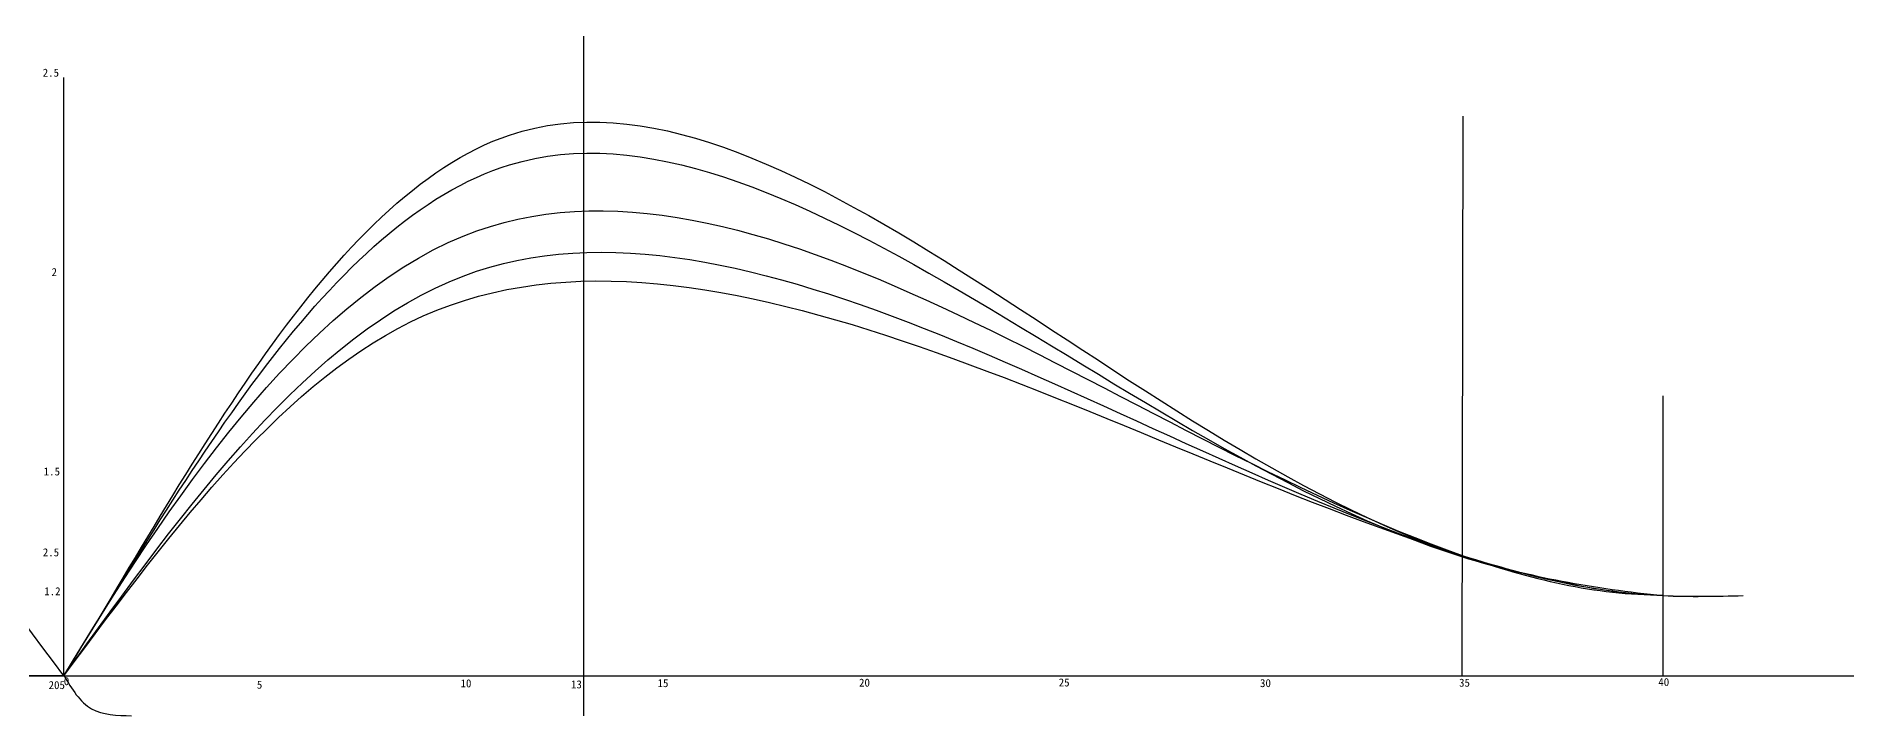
# Model space of a CAD drawing. Header units: millimetres. Extents: x 199 to 558, y 146 to 328.
# Drawn here: x 278.32 to 323.59, y 202 to 219 of the extents above; entities that cross this region are included whole.
import ezdxf

# ---------------------------------------------------------------- set-up
doc = ezdxf.new("R2010")
doc.units = ezdxf.units.MM
doc.styles.get("Standard").update_dxf_attribs({"font": ''})
doc.styles.get('Standard').set_extended_font_data('SimSun')

msp = doc.modelspace()

# ---------------------------------------------------------------- linework, layer by layer
for p, q in [((292.013, 203.002), (292.013, 219.002)), ((279.013, 203.002), (279.013, 217.972)), ((279.013, 203.002), (279.013, 217.972)), ((313.97, 203.002), (314, 217.002)), ((318.996, 203.002), (318.996, 210.002)), ((218, 203.002), (292.013, 203.002)), ((239.013, 203.002), (279.013, 203.002)), ((279.013, 203.002), (266.013, 203.002)), ((279.013, 203.002), (332.255, 203.002)), ((279.013, 203.002), (292.013, 203.002)), ((292.013, 202.002), (292.013, 203.002))]:
    msp.add_line(p, q)
for points in [[(279.013, 203.002), (282.099, 207.963), (290.972, 225.499), (307.237, 206.822), (317.288, 205.189), (318.996, 205.007)], [(279.013, 203.002), (282.099, 207.963), (290.972, 224.002), (307.237, 206.822), (317.288, 205.189), (318.996, 205.007)]]:
    msp.add_open_spline(points, degree=3, knots=[0, 0, 0, 0, 17.526925, 43.567148, 48.684919, 48.684919, 48.684919, 48.684919])
at = {"start_tangent": (0.51705, 0.855955), "end_tangent": (1, 0)}
msp.add_spline([(279.013, 203.002), (289, 214.002), (313.994, 206.004), (318.996, 205.021)], degree=3, dxfattribs=at)
for points, start_tangent in [([(279.013, 203.002), (289, 213.002), (313.994, 206.004), (318.996, 205.007), (321, 205.007)], (0.552338, 0.83362)), ([(279.013, 203.002), (288, 212.002), (313.994, 206.004), (318.996, 205.007), (321, 205.007)], (0.552338, 0.83362)), ([(279.015, 203.005), (279.709, 202.175), (280.705, 202)], (0.483497, -0.875346))]:
    msp.add_spline(points, degree=3, dxfattribs=dict(start_tangent=start_tangent))
at = {"color": 1, "start_tangent": (-0.552338, 0.83362)}
msp.add_spline([(279.013, 203.002), (270.027, 212.002), (244.033, 206.004), (239.031, 205.007), (237.027, 205.007)], degree=3, dxfattribs=at)

# ---------------------------------------------------------------- texts
at = {"char_height": 0.2, "width": 2, "attachment_point": 1}
for s, insert in [('2.5', (278.485, 218.189)), ('2', (278.707, 213.201)), ('1.5', (278.51, 208.213)), ('2.5', (278.488, 206.19)), ('1.2', (278.524, 205.216)), ('205', (278.633, 202.869)), ('0', (279.013, 202.967)), ('5', (283.839, 202.879)), ('10', (288.931, 202.913)), ('13', (291.692, 202.887)), ('15', (293.856, 202.918)), ('20', (298.893, 202.93)), ('25', (303.885, 202.935)), ('30', (308.918, 202.918)), ('35', (313.894, 202.929)), ('40', (318.875, 202.945))]:
    msp.add_mtext(s, dxfattribs=dict(at, insert=insert))

doc.saveas('drawing.dxf')
